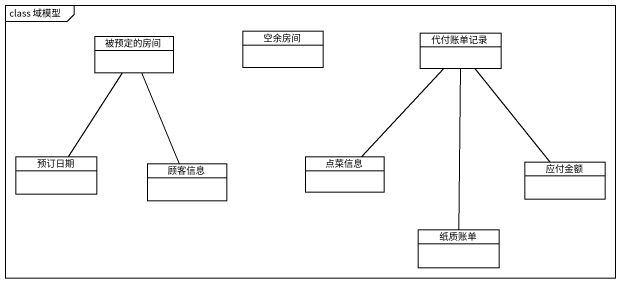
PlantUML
@startuml
mainframe class 域模型
hide circle
hide empty members
class 被预定的房间
class 空余房间
class 代付账单记录
class 预订日期
class 顾客信息
class 点菜信息
class 应付金额
class 纸质账单
被预定的房间 -- 预订日期
被预定的房间 -- 顾客信息
代付账单记录 -- 点菜信息
代付账单记录 -- 应付金额
代付账单记录 -- 纸质账单
@enduml
